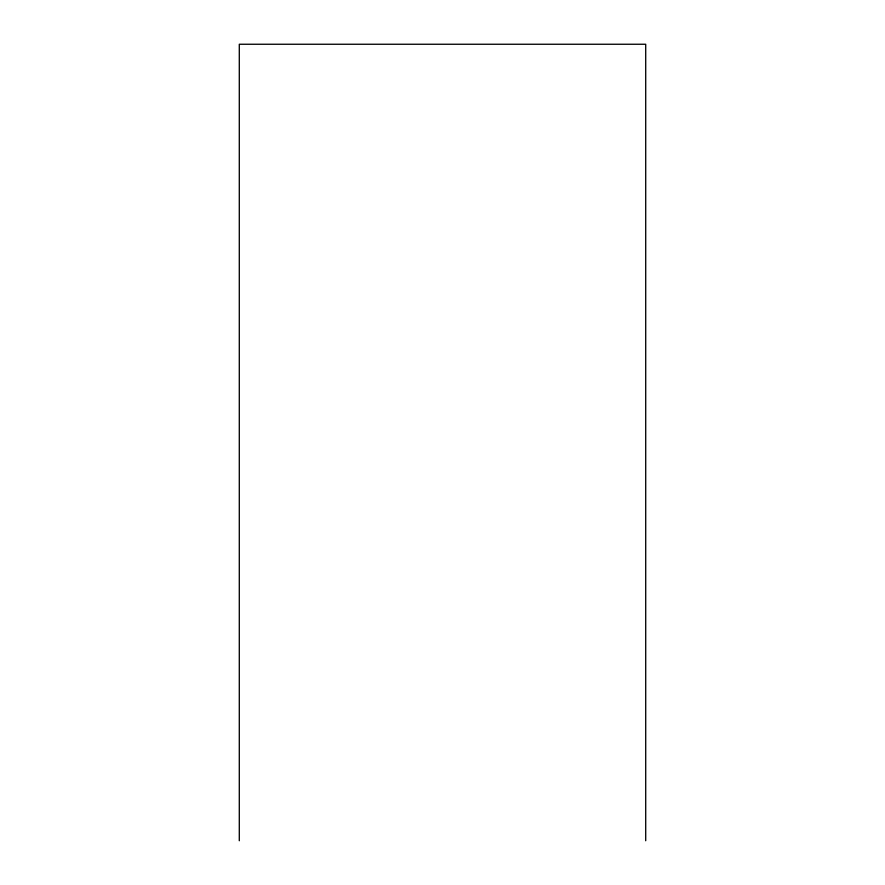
<?xml version="1.0" encoding="UTF-8"?>
<svg xmlns="http://www.w3.org/2000/svg" width="885" height="885" viewBox="0 0 885 885"><rect width="100%" height="100%" fill="white"/><g stroke="black" fill="none" stroke-linecap="round" stroke-linejoin="round"><path stroke-width="1.33" d="M645.707 840.75L645.707 44.25L239.293 44.25L239.293 840.75"/></g></svg>
